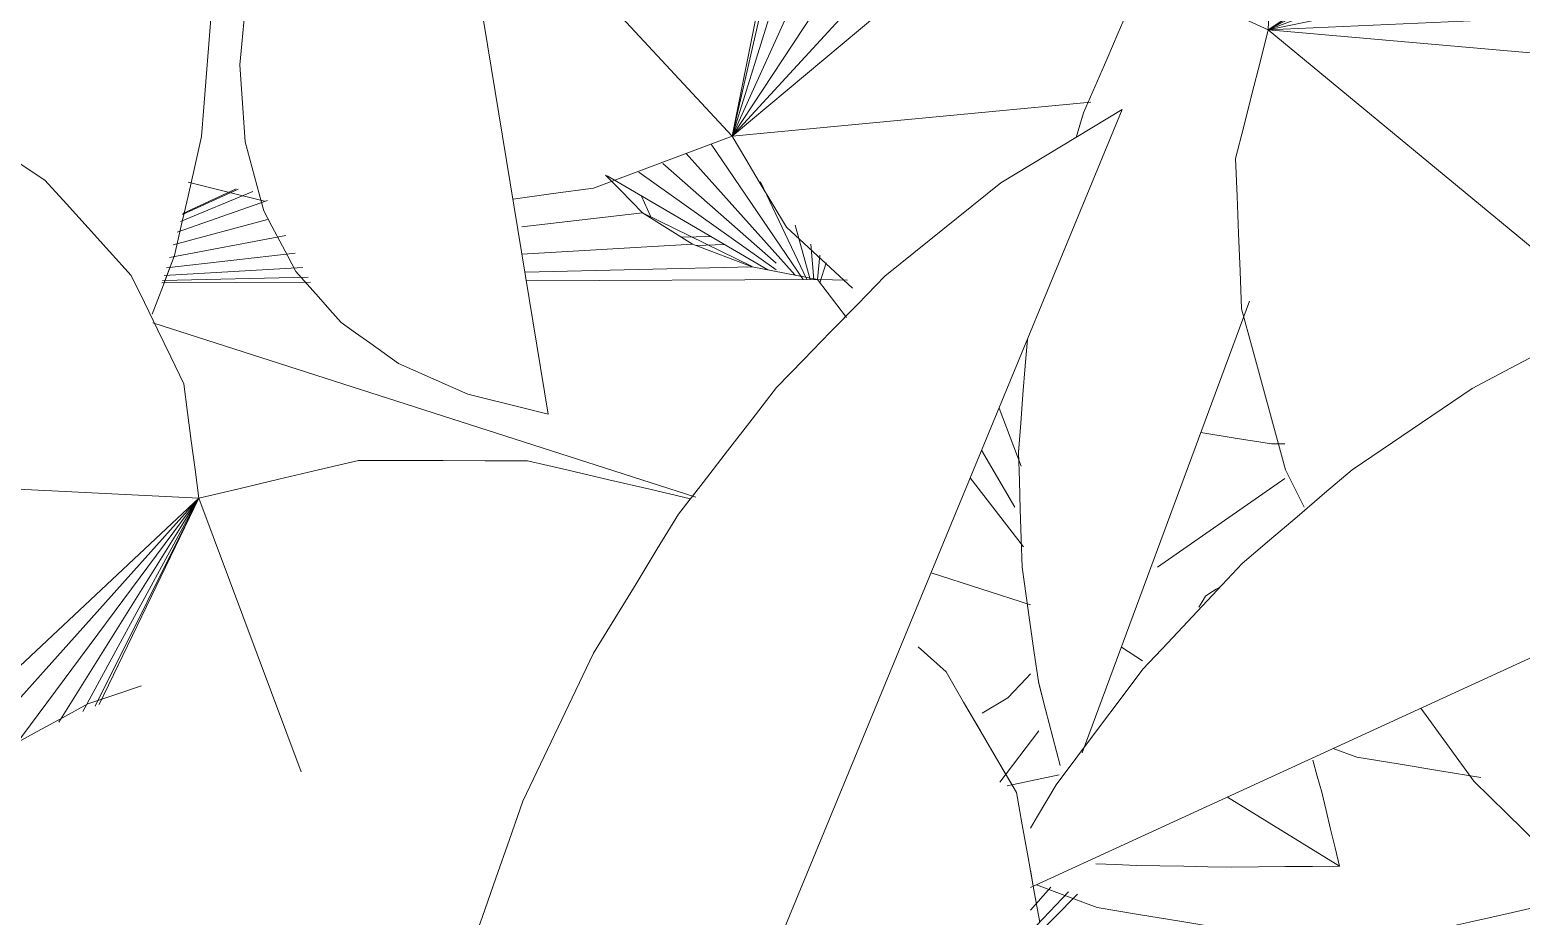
# Model space of a CAD drawing. Header units: metres. Extents: x -18.34 to -13.25, y -25.49 to -16.26.
# Drawn here: x -14.55651 to -14.50754, y -21.28643 to -21.25731 of the extents above; entities that cross this region are included whole.
import ezdxf

# ---------------------------------------------------------------- set-up
doc = ezdxf.new("R2010")
doc.units = ezdxf.units.M
doc.layers.add('Importações nas famílias', color=7, linetype='Continuous', lineweight=5)
doc.layers.add('Vegetação', color=7, linetype='Continuous', lineweight=5)

# ---------------------------------------------------------------- blocks, each defined once
blk = doc.blocks.new('Planta_pergolado_12200 - plantas pergolado_skp_Component_17-V3415-Pavimento 02 - Executivo')
at = {"layer": 'Importações nas famílias', "color": 9}
for p, q in [((0.113839, 0.128224), (0.115534, 0.127208)), ((0.100143, 0.116153), (0.100017, 0.11701)), ((0.099937, 0.11567), (0.099817, 0.116563))]:
    blk.add_line(p, q, dxfattribs=at)
at = {"layer": 'Importações nas famílias', "color": 9, "flags": 128}
for points in [[(0.117068, 0.14549), (0.117465, 0.144332), (0.117861, 0.143175), (0.118257, 0.142017), (0.118654, 0.14086)], [(0.118654, 0.14086), (0.118824, 0.139582), (0.118994, 0.138304), (0.119165, 0.137026), (0.119335, 0.135749)], [(0.119335, 0.135749), (0.119264, 0.13446), (0.119194, 0.133171), (0.119123, 0.131881), (0.119052, 0.130592)], [(0.119052, 0.130592), (0.118747, 0.129402), (0.118558, 0.128665)]]:
    blk.add_lwpolyline(points, dxfattribs=at)
blk = doc.blocks.new('Planta_pergolado_12200 - plantas pergolado_skp_Component_16-V3416-Pavimento 02 - Executivo')
blk.add_blockref('Planta_pergolado_12200 - plantas pergolado_skp_Component_17-V3415-Pavimento 02 - Executivo', (0, 0))
blk = doc.blocks.new('Planta_pergolado_12200 - plantas pergolado_skp_Component_12-V51-Pavimento 02 - Executivo')
at = {"layer": 'Importações nas famílias', "color": 9}
blk.add_line((0.0994, 0.114648), (0.09881, 0.114312), dxfattribs=at)
blk = doc.blocks.new('Planta_pergolado_12200 - plantas pergolado_skp_Component_17-V3417-Pavimento 02 - Executivo')
at = {"layer": 'Importações nas famílias', "color": 9}
for p, q in [((0.113591, 0.138027), (0.113403, 0.137281)), ((0.105311, 0.134903), (0.108439, 0.131311)), ((0.111357, 0.131166), (0.111008, 0.130472)), ((0.109365, 0.124409), (0.110011, 0.12755)), ((0.106333, 0.125291), (0.108266, 0.127147)), ((0.112937, 0.127172), (0.113485, 0.126432)), ((0.105806, 0.126812), (0.104103, 0.12594)), ((0.105449, 0.125548), (0.107083, 0.126747)), ((0.100699, 0.120881), (0.100776, 0.11996)), ((0.100776, 0.11996), (0.101839, 0.120979)), ((0.100872, 0.120051), (0.100239, 0.120176)), ((0.100813, 0.119637), (0.09798, 0.117898)), ((0.100801, 0.119745), (0.099194, 0.119103)), ((0.100789, 0.119851), (0.099718, 0.119641)), ((0.100776, 0.11996), (0.100028, 0.11996)), ((0.100776, 0.11996), (0.100607, 0.117923)), ((0.100776, 0.11996), (0.101789, 0.111075)), ((0.096991, 0.11627), (0.100826, 0.119525)), ((0.100719, 0.119271), (0.097361, 0.115533)), ((0.097742, 0.114851), (0.100413, 0.118646)), ((0.09809, 0.114152), (0.100615, 0.118668)), ((0.100648, 0.118418), (0.09831, 0.113196)), ((0.099318, 0.114396), (0.100598, 0.117922)), ((0.100607, 0.117923), (0.100109, 0.116025)), ((0.101522, 0.111), (0.100607, 0.117923)), ((0.104307, 0.099803), (0.107835, 0.116966)), ((0.100109, 0.116025), (0.099318, 0.114396)), ((0.100986, 0.110852), (0.100109, 0.116025)), ((0.099318, 0.114396), (0.0987, 0.113646)), ((0.100146, 0.110755), (0.099318, 0.114396)), ((0.0987, 0.113646), (0.098287, 0.113145)), ((0.102829, 0.099985), (0.102114, 0.104198)), ((0.102983, 0.099956), (0.102396, 0.10439)), ((0.10254, 0.104487), (0.103058, 0.099942)), ((0.102584, 0.100031), (0.101701, 0.103918)), ((0.102253, 0.100093), (0.101195, 0.103575)), ((0.10146, 0.100242), (0.100192, 0.102896)), ((0.10186, 0.100167), (0.100767, 0.102959)), ((0.101121, 0.100306), (0.09996, 0.102423)), ((0.100869, 0.100353), (0.099939, 0.101904)), ((0.100902, 0.100347), (0.099942, 0.101965))]:
    blk.add_line(p, q, dxfattribs=at)
at = {"layer": 'Importações nas famílias', "color": 9, "flags": 128}
for points in [[(0.113797, 0.141887), (0.113729, 0.140615), (0.11366, 0.139321), (0.113591, 0.138027)], [(0.112129, 0.127781), (0.112287, 0.127662), (0.112937, 0.127172)]]:
    blk.add_lwpolyline(points, dxfattribs=at)
blk = doc.blocks.new('Planta_pergolado_12200 - plantas pergolado_skp_Component_16-V3418-Pavimento 02 - Executivo')
for name in ['Planta_pergolado_12200 - plantas pergolado_skp_Component_17-V3417-Pavimento 02 - Executivo', 'Planta_pergolado_12200 - plantas pergolado_skp_Component_12-V51-Pavimento 02 - Executivo']:
    blk.add_blockref(name, (0, 0))
blk = doc.blocks.new('Planta_pergolado_12200 - plantas pergolado_skp_Component_17-V3437-Pavimento 02 - Executivo')
at = {"layer": 'Importações nas famílias', "color": 9}
for p, q in [((0.140388, 0.120008), (0.14021, 0.121354)), ((0.140394, 0.121489), (0.14058, 0.119853)), ((0.139974, 0.12034), (0.139848, 0.121087))]:
    blk.add_line(p, q, dxfattribs=at)
blk = doc.blocks.new('Planta_pergolado_12200 - plantas pergolado_skp_Component_16-V3438-Pavimento 02 - Executivo')
blk.add_blockref('Planta_pergolado_12200 - plantas pergolado_skp_Component_17-V3437-Pavimento 02 - Executivo', (0, 0))
blk = doc.blocks.new('Planta_pergolado_12200 - plantas pergolado_skp_-V3447-Pavimento 02 - Executivo')
blk.add_blockref('Planta_pergolado_12200 - plantas pergolado_skp_Component_16-V3438-Pavimento 02 - Executivo', (0, 0))
blk = doc.blocks.new('Planta_pergolado_12200 - plantas pergolado_skp_-V3448-Pavimento 02 - Executivo')
at = {"xscale": 1.254472261797389, "yscale": 1.254472261797389, "zscale": 1.254472261797389, "rotation": 44.99999999999149}
blk.add_blockref('Planta_pergolado_12200 - plantas pergolado_skp_-V3447-Pavimento 02 - Executivo', (0.101937, -0.102346), dxfattribs=at)
for name in ['Planta_pergolado_12200 - plantas pergolado_skp_Component_16-V3416-Pavimento 02 - Executivo', 'Planta_pergolado_12200 - plantas pergolado_skp_Component_16-V3418-Pavimento 02 - Executivo']:
    blk.add_blockref(name, (0, 0))
blk = doc.blocks.new('Planta_pergolado_12200 - plantas pergolado_skp_-V3475-Pavimento 02 - Executivo')
at = {"rotation": 89.9999999999999}
blk.add_blockref('Planta_pergolado_12200 - plantas pergolado_skp_-V3448-Pavimento 02 - Executivo', (0.274037, 0.01573), dxfattribs=at)
blk = doc.blocks.new('Planta_pergolado_12200 - plantas pergolado_skp_Component_12-V228-Pavimento 02 - Executivo')
at = {"layer": 'Importações nas famílias', "color": 9}
blk.add_line((0.136683, 0.009609), (0.142207, 0.024787), dxfattribs=at)
at = {"layer": 'Importações nas famílias', "color": 9, "flags": 128}
for points in [[(0.137562, 0.029542), (0.136817, 0.028978), (0.136073, 0.028414), (0.135328, 0.02785)], [(0.135328, 0.02785), (0.134695, 0.027195), (0.134063, 0.02654), (0.13343, 0.025885), (0.132797, 0.02523)], [(0.132797, 0.02523), (0.132291, 0.024499), (0.131784, 0.023769), (0.131278, 0.023038), (0.130772, 0.022308)], [(0.130772, 0.022308), (0.130404, 0.021519), (0.130036, 0.02073)]]:
    blk.add_lwpolyline(points, dxfattribs=at)
blk = doc.blocks.new('Planta_pergolado_12200 - plantas pergolado_skp_Component_12-V3567-Pavimento 02 - Executivo')
at = {"layer": 'Importações nas famílias', "color": 9}
for p, q in [((0.144043, 0.043789), (0.143701, 0.043467)), ((0.144287, 0.043591), (0.144043, 0.043789))]:
    blk.add_line(p, q, dxfattribs=at)
at = {"layer": 'Importações nas famílias', "color": 9, "flags": 128}
blk.add_lwpolyline([(0.144889, 0.044131), (0.144466, 0.04396), (0.144043, 0.043789)], dxfattribs=at)
blk = doc.blocks.new('Planta_pergolado_12200 - plantas pergolado_skp_Component_16-V3568-Pavimento 02 - Executivo')
for name in ['Planta_pergolado_12200 - plantas pergolado_skp_Component_12-V3567-Pavimento 02 - Executivo', 'Planta_pergolado_12200 - plantas pergolado_skp_Component_12-V228-Pavimento 02 - Executivo']:
    blk.add_blockref(name, (0, 0))
blk = doc.blocks.new('Planta_pergolado_12200 - plantas pergolado_skp_-V3610-Pavimento 02 - Executivo')
blk.add_blockref('Planta_pergolado_12200 - plantas pergolado_skp_Component_16-V3568-Pavimento 02 - Executivo', (0, 0))
blk = doc.blocks.new('Planta_pergolado_12200 - plantas pergolado_skp_Component_12-V3612-Pavimento 02 - Executivo')
at = {"layer": 'Importações nas famílias', "color": 9}
blk.add_line((0.114472, 0.194732), (0.112094, 0.196441), dxfattribs=at)
at = {"layer": 'Importações nas famílias', "color": 9, "flags": 128}
for points in [[(0.104499, 0.190306), (0.105152, 0.190063), (0.105953, 0.189766)], [(0.105953, 0.189766), (0.106818, 0.189601), (0.107684, 0.189437), (0.108549, 0.189272), (0.109414, 0.189107)], [(0.116778, 0.189424), (0.11771, 0.189667), (0.118643, 0.189909)], [(0.113051, 0.188992), (0.113982, 0.1891), (0.114914, 0.189208), (0.115846, 0.189316), (0.116778, 0.189424)], [(0.109414, 0.189107), (0.110323, 0.189078), (0.111232, 0.189049), (0.112141, 0.189021), (0.113051, 0.188992)]]:
    blk.add_lwpolyline(points, dxfattribs=at)
blk = doc.blocks.new('Planta_pergolado_12200 - plantas pergolado_skp_Component_16-V3614-Pavimento 02 - Executivo')
blk.add_blockref('Planta_pergolado_12200 - plantas pergolado_skp_Component_12-V3612-Pavimento 02 - Executivo', (0, 0))
blk = doc.blocks.new('Planta_pergolado_12200 - plantas pergolado_skp_Component_12-V1675-Pavimento 02 - Executivo')
at = {"layer": 'Importações nas famílias', "color": 9}
for p, q in [((0.110174, 0.162272), (0.109399, 0.162122)), ((0.105986, 0.161063), (0.105163, 0.160706)), ((0.128963, 0.160037), (0.114607, 0.156428))]:
    blk.add_line(p, q, dxfattribs=at)
at = {"layer": 'Importações nas famílias', "color": 9, "flags": 128}
for points in [[(0.11998, 0.162987), (0.119094, 0.163012), (0.118208, 0.163038), (0.117321, 0.163064), (0.116508, 0.163087)], [(0.123491, 0.162494), (0.122613, 0.162617), (0.121736, 0.16274), (0.120858, 0.162863), (0.11998, 0.162987)], [(0.126928, 0.161615), (0.126069, 0.161835), (0.12521, 0.162055), (0.12435, 0.162274), (0.123491, 0.162494)], [(0.109399, 0.162122), (0.108546, 0.161857), (0.107693, 0.161592), (0.106839, 0.161328), (0.105986, 0.161063)], [(0.129423, 0.160675), (0.128591, 0.160989), (0.12776, 0.161302), (0.126928, 0.161615)]]:
    blk.add_lwpolyline(points, dxfattribs=at)
blk = doc.blocks.new('Planta_pergolado_12200 - plantas pergolado_skp_Component_17-V3616-Pavimento 02 - Executivo')
at = {"layer": 'Importações nas famílias', "color": 9}
for p, q in [((0.103031, 0.182256), (0.11128, 0.172783)), ((0.11128, 0.172783), (0.097358, 0.171534)), ((0.098031, 0.171211), (0.11128, 0.172783)), ((0.099232, 0.170424), (0.11128, 0.172783)), ((0.11128, 0.172783), (0.100263, 0.169174)), ((0.11128, 0.172783), (0.101054, 0.167544)), ((0.101796, 0.165826), (0.11128, 0.172783)), ((0.102899, 0.164741), (0.11128, 0.172783)), ((0.10905, 0.161934), (0.11128, 0.172783)), ((0.118893, 0.155276), (0.118846, 0.154877))]:
    blk.add_line(p, q, dxfattribs=at)
at = {"layer": 'Importações nas famílias', "color": 9, "flags": 128}
for points in [[(0.11449, 0.189254), (0.114641, 0.188123), (0.114812, 0.186853)], [(0.113929, 0.179264), (0.113626, 0.178058), (0.113323, 0.176851)], [(0.113323, 0.176851), (0.112813, 0.175834), (0.112302, 0.174817), (0.111791, 0.1738), (0.11128, 0.172783)], [(0.11128, 0.172783), (0.111931, 0.172293), (0.112581, 0.171803), (0.113231, 0.171313), (0.113881, 0.170823)], [(0.113881, 0.170823), (0.114429, 0.170083), (0.114977, 0.169343), (0.115525, 0.168604)], [(0.118783, 0.157478), (0.118836, 0.156411), (0.118893, 0.155276)]]:
    blk.add_lwpolyline(points, dxfattribs=at)
blk = doc.blocks.new('Planta_pergolado_12200 - plantas pergolado_skp_Component_16-V3617-Pavimento 02 - Executivo')
for name in ['Planta_pergolado_12200 - plantas pergolado_skp_Component_17-V3616-Pavimento 02 - Executivo', 'Planta_pergolado_12200 - plantas pergolado_skp_Component_12-V1675-Pavimento 02 - Executivo']:
    blk.add_blockref(name, (0, 0))
blk = doc.blocks.new('Planta_pergolado_12200 - plantas pergolado_skp_Component_12-V2709-Pavimento 02 - Executivo')
at = {"layer": 'Importações nas famílias', "color": 9}
blk.add_line((0.129834, 0.155449), (0.131576, 0.151798), dxfattribs=at)
at = {"layer": 'Importações nas famílias', "color": 9, "flags": 128}
for points in [[(0.130227, 0.162218), (0.130057, 0.161703), (0.129886, 0.161187), (0.129715, 0.160672)], [(0.132232, 0.158018), (0.132271, 0.158638), (0.132309, 0.159259)], [(0.13196, 0.155094), (0.132028, 0.155825), (0.132096, 0.156556), (0.132164, 0.157287), (0.132232, 0.158018)], [(0.12377, 0.156796), (0.123687, 0.156694), (0.123605, 0.156592), (0.123522, 0.15649), (0.123439, 0.156388)], [(0.124126, 0.15696), (0.123948, 0.156878), (0.12377, 0.156796)], [(0.131576, 0.151798), (0.131672, 0.152622), (0.131768, 0.153446), (0.131864, 0.15427), (0.13196, 0.155094)], [(0.128428, 0.15297), (0.1289, 0.15278), (0.129371, 0.15259)], [(0.129371, 0.15259), (0.129922, 0.152392), (0.130474, 0.152194), (0.131025, 0.151996), (0.131576, 0.151798)]]:
    blk.add_lwpolyline(points, dxfattribs=at)
blk = doc.blocks.new('Planta_pergolado_12200 - plantas pergolado_skp_Component_16-V3629-Pavimento 02 - Executivo')
blk.add_blockref('Planta_pergolado_12200 - plantas pergolado_skp_Component_12-V2709-Pavimento 02 - Executivo', (0, 0))
blk = doc.blocks.new('Planta_pergolado_12200 - plantas pergolado_skp_Component_17-V3632-Pavimento 02 - Executivo')
at = {"layer": 'Importações nas famílias', "color": 9}
for p, q in [((0.124894, 0.201396), (0.12411, 0.187879)), ((0.136781, 0.198737), (0.12411, 0.187879)), ((0.135157, 0.195784), (0.12411, 0.187879)), ((0.12411, 0.187879), (0.132367, 0.192722)), ((0.12411, 0.187879), (0.131419, 0.191408)), ((0.131019, 0.190714), (0.12411, 0.187879)), ((0.13081, 0.190351), (0.12411, 0.187879)), ((0.12411, 0.187879), (0.130746, 0.190239)), ((0.132139, 0.183841), (0.12411, 0.187879)), ((0.126944, 0.164469), (0.126267, 0.165407))]:
    blk.add_line(p, q, dxfattribs=at)
at = {"layer": 'Importações nas famílias', "color": 9, "flags": 128}
for points in [[(0.114902, 0.193641), (0.114421, 0.19458), (0.113939, 0.195519), (0.113457, 0.196458), (0.112976, 0.197397)], [(0.117525, 0.19068), (0.11687, 0.19142), (0.116214, 0.19216), (0.115558, 0.192901), (0.114902, 0.193641)], [(0.120666, 0.188714), (0.119881, 0.189206), (0.119096, 0.189697), (0.118311, 0.190188), (0.117525, 0.19068)], [(0.12411, 0.187879), (0.123249, 0.188088), (0.122388, 0.188296), (0.121527, 0.188505), (0.120666, 0.188714)], [(0.122431, 0.183118), (0.122851, 0.184309), (0.123271, 0.185499), (0.123691, 0.186689), (0.12411, 0.187879)], [(0.121877, 0.177962), (0.122016, 0.179251), (0.122154, 0.18054), (0.122293, 0.181829), (0.122431, 0.183118)], [(0.122496, 0.172851), (0.122341, 0.174129), (0.122187, 0.175407), (0.122032, 0.176684), (0.121877, 0.177962)], [(0.130394, 0.161914), (0.129532, 0.162553), (0.128669, 0.163191), (0.127807, 0.16383), (0.126944, 0.164469)], [(0.134288, 0.160775), (0.133315, 0.16106), (0.132341, 0.161345), (0.131368, 0.161629), (0.130394, 0.161914)]]:
    blk.add_lwpolyline(points, dxfattribs=at)
blk = doc.blocks.new('Planta_pergolado_12200 - plantas pergolado_skp_Component_16-V3633-Pavimento 02 - Executivo')
blk.add_blockref('Planta_pergolado_12200 - plantas pergolado_skp_Component_17-V3632-Pavimento 02 - Executivo', (0, 0))
blk = doc.blocks.new('Planta_pergolado_12200 - plantas pergolado_skp_Component_12-V3642-Pavimento 02 - Executivo')
at = {"layer": 'Importações nas famílias', "color": 9}
blk.add_line((0.130227, 0.162218), (0.130057, 0.161703), dxfattribs=at)
at = {"layer": 'Importações nas famílias', "color": 9, "flags": 128}
for points in [[(0.132232, 0.158018), (0.132271, 0.158638), (0.132309, 0.159259)], [(0.13196, 0.155094), (0.132028, 0.155825), (0.132096, 0.156556), (0.132164, 0.157287), (0.132232, 0.158018)], [(0.12377, 0.156796), (0.123687, 0.156694), (0.123605, 0.156592), (0.123522, 0.15649), (0.123439, 0.156388)], [(0.124126, 0.15696), (0.123948, 0.156878), (0.12377, 0.156796)], [(0.131771, 0.153473), (0.131864, 0.15427), (0.13196, 0.155094)]]:
    blk.add_lwpolyline(points, dxfattribs=at)
blk = doc.blocks.new('Planta_pergolado_12200 - plantas pergolado_skp_Component_16-V3645-Pavimento 02 - Executivo')
blk.add_blockref('Planta_pergolado_12200 - plantas pergolado_skp_Component_12-V3642-Pavimento 02 - Executivo', (0, 0))
blk = doc.blocks.new('Planta_pergolado_12200 - plantas pergolado_skp_Component_17-V3647-Pavimento 02 - Executivo')
at = {"layer": 'Importações nas famílias', "color": 9}
blk.add_line((0.126944, 0.164469), (0.126267, 0.165407), dxfattribs=at)
at = {"layer": 'Importações nas famílias', "color": 9, "flags": 128}
for points in [[(0.114902, 0.193641), (0.114421, 0.19458), (0.113939, 0.195519), (0.113457, 0.196458), (0.112976, 0.197397)], [(0.117525, 0.19068), (0.11687, 0.19142), (0.116214, 0.19216), (0.115558, 0.192901), (0.114902, 0.193641)], [(0.120666, 0.188714), (0.119881, 0.189206), (0.119096, 0.189697), (0.118311, 0.190188), (0.117525, 0.19068)], [(0.122388, 0.188296), (0.121527, 0.188505), (0.120666, 0.188714)], [(0.122431, 0.183118), (0.122851, 0.184309), (0.123271, 0.185499)], [(0.121877, 0.177962), (0.122016, 0.179251), (0.122154, 0.18054), (0.122293, 0.181829), (0.122431, 0.183118)], [(0.122496, 0.172851), (0.122341, 0.174129), (0.122187, 0.175407), (0.122032, 0.176684), (0.121877, 0.177962)], [(0.128629, 0.163221), (0.127807, 0.16383), (0.126944, 0.164469)], [(0.130394, 0.161914), (0.129532, 0.162553), (0.128669, 0.163191)], [(0.132341, 0.161345), (0.131368, 0.161629), (0.130394, 0.161914)], [(0.134288, 0.160775), (0.133315, 0.16106), (0.132726, 0.161232)]]:
    blk.add_lwpolyline(points, dxfattribs=at)
blk = doc.blocks.new('Planta_pergolado_12200 - plantas pergolado_skp_Component_16-V3648-Pavimento 02 - Executivo')
blk.add_blockref('Planta_pergolado_12200 - plantas pergolado_skp_Component_17-V3647-Pavimento 02 - Executivo', (0, 0))
blk = doc.blocks.new('Planta_pergolado_12200 - plantas pergolado_skp_Component_12-V3657-Pavimento 02 - Executivo')
at = {"layer": 'Importações nas famílias', "color": 9}
blk.add_line((0.166193, 0.130883), (0.128638, 0.121442), dxfattribs=at)
at = {"layer": 'Importações nas famílias', "color": 9, "flags": 128}
for points in [[(0.153631, 0.133927), (0.152746, 0.133854), (0.151861, 0.133782), (0.150976, 0.13371), (0.150091, 0.133637)], [(0.157176, 0.133824), (0.15629, 0.13385), (0.155404, 0.133875), (0.154517, 0.133901), (0.153631, 0.133927)], [(0.160687, 0.133331), (0.159809, 0.133454), (0.158932, 0.133578), (0.158054, 0.133701), (0.157176, 0.133824)], [(0.150091, 0.133637), (0.149217, 0.133468), (0.148343, 0.133298), (0.147469, 0.133129), (0.146595, 0.132959)], [(0.164124, 0.132453), (0.163265, 0.132672), (0.162406, 0.132892), (0.161546, 0.133112), (0.160687, 0.133331)], [(0.165282, 0.132017), (0.164956, 0.13214), (0.164124, 0.132453)]]:
    blk.add_lwpolyline(points, dxfattribs=at)
blk = doc.blocks.new('Planta_pergolado_12200 - plantas pergolado_skp_Component_17-V3658-Pavimento 02 - Executivo')
at = {"layer": 'Importações nas famílias', "color": 9}
for p, q in [((0.138895, 0.154624), (0.148476, 0.143621)), ((0.148476, 0.143621), (0.133939, 0.142316)), ((0.135227, 0.142048), (0.148476, 0.143621)), ((0.136428, 0.141262), (0.148476, 0.143621)), ((0.148476, 0.143621), (0.137459, 0.140012)), ((0.148476, 0.143621), (0.13825, 0.138382)), ((0.138825, 0.136541), (0.148476, 0.143621)), ((0.139334, 0.134849), (0.148476, 0.143621)), ((0.146246, 0.132771), (0.148476, 0.143621)), ((0.154901, 0.134948), (0.155124, 0.13395))]:
    blk.add_line(p, q, dxfattribs=at)
at = {"layer": 'Importações nas famílias', "color": 9, "flags": 128}
for points in [[(0.15052, 0.147688), (0.150009, 0.146671), (0.149498, 0.145655), (0.148987, 0.144638), (0.148476, 0.143621)], [(0.148476, 0.143621), (0.149127, 0.143131), (0.149777, 0.14264), (0.150427, 0.14215), (0.151077, 0.14166)], [(0.151077, 0.14166), (0.151625, 0.14092), (0.152173, 0.140181), (0.152721, 0.139441), (0.153269, 0.138702)], [(0.153269, 0.138702), (0.153677, 0.137763), (0.154085, 0.136825), (0.154493, 0.135886), (0.154901, 0.134948)], [(0.155979, 0.128316), (0.156032, 0.127249), (0.156089, 0.126113)], [(0.156089, 0.126113), (0.155958, 0.124994), (0.155826, 0.123874), (0.155695, 0.122754), (0.155564, 0.121635)]]:
    blk.add_lwpolyline(points, dxfattribs=at)
blk = doc.blocks.new('Planta_pergolado_12200 - plantas pergolado_skp_Component_16-V3659-Pavimento 02 - Executivo')
for name in ['Planta_pergolado_12200 - plantas pergolado_skp_Component_17-V3658-Pavimento 02 - Executivo', 'Planta_pergolado_12200 - plantas pergolado_skp_Component_12-V3657-Pavimento 02 - Executivo']:
    blk.add_blockref(name, (0, 0))
blk = doc.blocks.new('Planta_pergolado_12200 - plantas pergolado_skp_Component_12-V271-Pavimento 02 - Executivo')
at = {"layer": 'Importações nas famílias', "color": 9}
blk.add_line((0.152486, 0.144338), (0.184209, 0.126916), dxfattribs=at)
at = {"layer": 'Importações nas famílias', "color": 9, "flags": 128}
for points in [[(0.155929, 0.1448), (0.155068, 0.144684), (0.154207, 0.144569), (0.153347, 0.144453), (0.152486, 0.144338)], [(0.159582, 0.144799), (0.158669, 0.144799), (0.157755, 0.144799), (0.156842, 0.144799), (0.155929, 0.1448)], [(0.16336, 0.144334), (0.162416, 0.14445), (0.161471, 0.144566), (0.160527, 0.144682), (0.159582, 0.144799)], [(0.167175, 0.143418), (0.166221, 0.143647), (0.165267, 0.143876), (0.164314, 0.144105), (0.16336, 0.144334)], [(0.170936, 0.14207), (0.169995, 0.142407), (0.169055, 0.142744), (0.168115, 0.143081), (0.167175, 0.143418)], [(0.174555, 0.140324), (0.17365, 0.140761), (0.172745, 0.141197), (0.17184, 0.141634), (0.170936, 0.14207)], [(0.177948, 0.138219), (0.1771, 0.138746), (0.176251, 0.139272), (0.175403, 0.139798), (0.174555, 0.140324)]]:
    blk.add_lwpolyline(points, dxfattribs=at)
blk = doc.blocks.new('Planta_pergolado_12200 - plantas pergolado_skp_Component_16-V3665-Pavimento 02 - Executivo')
blk.add_blockref('Planta_pergolado_12200 - plantas pergolado_skp_Component_12-V271-Pavimento 02 - Executivo', (0, 0))
blk = doc.blocks.new('Planta_pergolado_12200 - plantas pergolado_skp_Component_12-V3668-Pavimento 02 - Executivo')
at = {"layer": 'Importações nas famílias', "color": 9}
for p, q in [((0.157176, 0.133824), (0.15629, 0.13385)), ((0.13754, 0.129136), (0.13695, 0.128801))]:
    blk.add_line(p, q, dxfattribs=at)
at = {"layer": 'Importações nas famílias', "color": 9, "flags": 128}
for points in [[(0.160687, 0.133331), (0.159809, 0.133454), (0.158932, 0.133578), (0.158054, 0.133701), (0.157176, 0.133824)], [(0.162406, 0.132892), (0.161546, 0.133112), (0.160687, 0.133331)], [(0.16381, 0.132533), (0.163265, 0.132672), (0.162519, 0.132863)]]:
    blk.add_lwpolyline(points, dxfattribs=at)
blk = doc.blocks.new('Planta_pergolado_12200 - plantas pergolado_skp_Component_17-V3670-Pavimento 02 - Executivo')
at = {"layer": 'Importações nas famílias', "color": 9}
blk.add_line((0.154901, 0.134948), (0.155124, 0.13395), dxfattribs=at)
at = {"layer": 'Importações nas famílias', "color": 9, "flags": 128}
for points in [[(0.149777, 0.14264), (0.150427, 0.14215), (0.151077, 0.14166)], [(0.151077, 0.14166), (0.151625, 0.14092), (0.152173, 0.140181), (0.152721, 0.139441), (0.153269, 0.138702)], [(0.153269, 0.138702), (0.153677, 0.137763), (0.154085, 0.136825), (0.154493, 0.135886), (0.154901, 0.134948)], [(0.155979, 0.128316), (0.156032, 0.127249), (0.156089, 0.126113)], [(0.156089, 0.126113), (0.155958, 0.124994), (0.155828, 0.123886)]]:
    blk.add_lwpolyline(points, dxfattribs=at)
blk = doc.blocks.new('Planta_pergolado_12200 - plantas pergolado_skp_Component_16-V3671-Pavimento 02 - Executivo')
for name in ['Planta_pergolado_12200 - plantas pergolado_skp_Component_17-V3670-Pavimento 02 - Executivo', 'Planta_pergolado_12200 - plantas pergolado_skp_Component_12-V3668-Pavimento 02 - Executivo']:
    blk.add_blockref(name, (0, 0))
blk = doc.blocks.new('Planta_pergolado_12200 - plantas pergolado_skp_Component_12-V3680-Pavimento 02 - Executivo')
at = {"layer": 'Importações nas famílias', "color": 9, "flags": 128}
for points in [[(0.155929, 0.1448), (0.155068, 0.144684), (0.154207, 0.144569)], [(0.159582, 0.144799), (0.158669, 0.144799), (0.157755, 0.144799), (0.156842, 0.144799), (0.155929, 0.1448)], [(0.16336, 0.144334), (0.162416, 0.14445), (0.161471, 0.144566), (0.160527, 0.144682), (0.159582, 0.144799)], [(0.166952, 0.143471), (0.166221, 0.143647), (0.165267, 0.143876), (0.164314, 0.144105), (0.16336, 0.144334)]]:
    blk.add_lwpolyline(points, dxfattribs=at)
blk = doc.blocks.new('Planta_pergolado_12200 - plantas pergolado_skp_Component_16-V3682-Pavimento 02 - Executivo')
blk.add_blockref('Planta_pergolado_12200 - plantas pergolado_skp_Component_12-V3680-Pavimento 02 - Executivo', (0, 0))
blk = doc.blocks.new('Planta_pergolado_12200 - plantas pergolado_skp_-V3686-Pavimento 02 - Executivo')
for name in ['Planta_pergolado_12200 - plantas pergolado_skp_Component_16-V3659-Pavimento 02 - Executivo', 'Planta_pergolado_12200 - plantas pergolado_skp_Component_16-V3671-Pavimento 02 - Executivo', 'Planta_pergolado_12200 - plantas pergolado_skp_Component_16-V3665-Pavimento 02 - Executivo', 'Planta_pergolado_12200 - plantas pergolado_skp_Component_16-V3682-Pavimento 02 - Executivo']:
    blk.add_blockref(name, (0, 0))
blk = doc.blocks.new('Planta_pergolado_12200 - plantas pergolado_skp_-V3687-Pavimento 02 - Executivo')
for name in ['Planta_pergolado_12200 - plantas pergolado_skp_Component_16-V3614-Pavimento 02 - Executivo', 'Planta_pergolado_12200 - plantas pergolado_skp_Component_16-V3633-Pavimento 02 - Executivo', 'Planta_pergolado_12200 - plantas pergolado_skp_Component_16-V3648-Pavimento 02 - Executivo', 'Planta_pergolado_12200 - plantas pergolado_skp_Component_16-V3629-Pavimento 02 - Executivo', 'Planta_pergolado_12200 - plantas pergolado_skp_Component_16-V3645-Pavimento 02 - Executivo', 'Planta_pergolado_12200 - plantas pergolado_skp_Component_16-V3617-Pavimento 02 - Executivo']:
    blk.add_blockref(name, (0, 0))
at = {"xscale": 1.254472261797389, "yscale": 1.254472261797389, "zscale": 1.254472261797389, "rotation": 44.99999999999149}
blk.add_blockref('Planta_pergolado_12200 - plantas pergolado_skp_-V3686-Pavimento 02 - Executivo', (0.101937, -0.102346), dxfattribs=at)
blk = doc.blocks.new('Planta_pergolado_12200 - plantas pergolado_skp_Component_12-V3737-Pavimento 02 - Executivo')
at = {"layer": 'Importações nas famílias', "color": 9}
for p, q in [((0.11771, 0.189667), (0.118643, 0.189909)), ((0.116778, 0.189424), (0.117668, 0.189656))]:
    blk.add_line(p, q, dxfattribs=at)
at = {"layer": 'Importações nas famílias', "color": 9, "flags": 128}
blk.add_lwpolyline([(0.114914, 0.189208), (0.115846, 0.189316), (0.116778, 0.189424)], dxfattribs=at)
blk = doc.blocks.new('Planta_pergolado_12200 - plantas pergolado_skp_Component_16-V3739-Pavimento 02 - Executivo')
blk.add_blockref('Planta_pergolado_12200 - plantas pergolado_skp_Component_12-V3737-Pavimento 02 - Executivo', (0, 0))
blk = doc.blocks.new('Planta_pergolado_12200 - plantas pergolado_skp_Component_12-V9-Pavimento 02 - Executivo')
at = {"layer": 'Importações nas famílias', "color": 9, "flags": 128}
blk.add_lwpolyline([(0.201591, 0.160989), (0.20076, 0.161302), (0.199945, 0.161609)], dxfattribs=at)
blk = doc.blocks.new('Planta_pergolado_12200 - plantas pergolado_skp_Component_16-V11-Pavimento 02 - Executivo')
blk.add_blockref('Planta_pergolado_12200 - plantas pergolado_skp_Component_12-V9-Pavimento 02 - Executivo', (0, 0))
blk = doc.blocks.new('Planta_pergolado_12200 - plantas pergolado_skp_Component_12-V3747-Pavimento 02 - Executivo')
at = {"layer": 'Importações nas famílias', "color": 9}
blk.add_line((0.130227, 0.162218), (0.130057, 0.161703), dxfattribs=at)
at = {"layer": 'Importações nas famílias', "color": 9, "flags": 128}
for points in [[(0.132232, 0.158018), (0.132271, 0.158638), (0.132309, 0.159259)], [(0.13196, 0.155094), (0.132028, 0.155825), (0.132096, 0.156556), (0.132164, 0.157287), (0.132232, 0.158018)], [(0.131771, 0.153473), (0.131864, 0.15427), (0.13196, 0.155094)]]:
    blk.add_lwpolyline(points, dxfattribs=at)
blk = doc.blocks.new('Planta_pergolado_12200 - plantas pergolado_skp_Component_16-V3749-Pavimento 02 - Executivo')
blk.add_blockref('Planta_pergolado_12200 - plantas pergolado_skp_Component_12-V3747-Pavimento 02 - Executivo', (0, 0))
blk = doc.blocks.new('Planta_pergolado_12200 - plantas pergolado_skp_Component_17-V3750-Pavimento 02 - Executivo')
at = {"layer": 'Importações nas famílias', "color": 9}
for p, q in [((0.126944, 0.164469), (0.126267, 0.165407)), ((0.134288, 0.160775), (0.133315, 0.16106))]:
    blk.add_line(p, q, dxfattribs=at)
at = {"layer": 'Importações nas famílias', "color": 9, "flags": 128}
for points in [[(0.120666, 0.188714), (0.119881, 0.189206), (0.119096, 0.189697)], [(0.122388, 0.188296), (0.121527, 0.188505), (0.120666, 0.188714)], [(0.122431, 0.183118), (0.122851, 0.184309), (0.123271, 0.185499)], [(0.121877, 0.177962), (0.122016, 0.179251), (0.122154, 0.18054), (0.122293, 0.181829), (0.122431, 0.183118)], [(0.122496, 0.172851), (0.122341, 0.174129), (0.122187, 0.175407), (0.122032, 0.176684), (0.121877, 0.177962)], [(0.128629, 0.163221), (0.127807, 0.16383), (0.126944, 0.164469)], [(0.130266, 0.162009), (0.129532, 0.162553), (0.128669, 0.163191)]]:
    blk.add_lwpolyline(points, dxfattribs=at)
blk = doc.blocks.new('Planta_pergolado_12200 - plantas pergolado_skp_Component_16-V3751-Pavimento 02 - Executivo')
blk.add_blockref('Planta_pergolado_12200 - plantas pergolado_skp_Component_17-V3750-Pavimento 02 - Executivo', (0, 0))
blk = doc.blocks.new('Planta_pergolado_12200 - plantas pergolado_skp_Component_12-V1824-Pavimento 02 - Executivo')
at = {"layer": 'Importações nas famílias', "color": 9}
for p, q in [((0.138717, 0.130209), (0.138164, 0.130248)), ((0.142166, 0.129049), (0.141501, 0.129399))]:
    blk.add_line(p, q, dxfattribs=at)
at = {"layer": 'Importações nas famílias', "color": 9, "flags": 128}
blk.add_lwpolyline([(0.141501, 0.129399), (0.140805, 0.129602), (0.140109, 0.129804), (0.139413, 0.130007), (0.138717, 0.130209)], dxfattribs=at)
blk = doc.blocks.new('Planta_pergolado_12200 - plantas pergolado_skp_Component_12-V463-Pavimento 02 - Executivo')
at = {"layer": 'Importações nas famílias', "color": 9}
blk.add_line((0.130227, 0.162218), (0.130057, 0.161703), dxfattribs=at)
blk = doc.blocks.new('Planta_pergolado_12200 - plantas pergolado_skp_Component_17-V2824-Pavimento 02 - Executivo')
at = {"layer": 'Importações nas famílias', "color": 9}
blk.add_line((0.14174, 0.162354), (0.141893, 0.163037), dxfattribs=at)
at = {"layer": 'Importações nas famílias', "color": 9, "flags": 128}
for points in [[(0.141171, 0.159817), (0.141412, 0.16089), (0.141652, 0.161964)], [(0.140945, 0.155276), (0.141002, 0.156411), (0.141058, 0.157546), (0.141115, 0.158682), (0.141171, 0.159817)], [(0.14147, 0.150797), (0.141339, 0.151917), (0.141208, 0.153037), (0.141077, 0.154156), (0.140945, 0.155276)], [(0.142091, 0.148742), (0.141781, 0.14977), (0.14147, 0.150797)], [(0.142711, 0.146686), (0.142401, 0.147714), (0.142171, 0.148475)], [(0.144583, 0.143223), (0.144115, 0.144088), (0.143647, 0.144954), (0.143179, 0.14582), (0.142711, 0.146686)], [(0.14577, 0.141933), (0.145176, 0.142578), (0.144583, 0.143223)]]:
    blk.add_lwpolyline(points, dxfattribs=at)
blk = doc.blocks.new('Planta_pergolado_12200 - plantas pergolado_skp_Component_16-V2828-Pavimento 02 - Executivo')
for name in ['Planta_pergolado_12200 - plantas pergolado_skp_Component_17-V2824-Pavimento 02 - Executivo', 'Planta_pergolado_12200 - plantas pergolado_skp_Component_12-V463-Pavimento 02 - Executivo', 'Planta_pergolado_12200 - plantas pergolado_skp_Component_12-V1824-Pavimento 02 - Executivo']:
    blk.add_blockref(name, (0, 0))
blk = doc.blocks.new('Planta_pergolado_12200 - plantas pergolado_skp_Component_16-V3754-Pavimento 02 - Executivo')
blk.add_blockref('Planta_pergolado_12200 - plantas pergolado_skp_Component_17-V3750-Pavimento 02 - Executivo', (0, 0))
blk = doc.blocks.new('Planta_pergolado_12200 - plantas pergolado_skp_Component_12-V3758-Pavimento 02 - Executivo')
at = {"layer": 'Importações nas famílias', "color": 9}
blk.add_line((0.157176, 0.133824), (0.15629, 0.13385), dxfattribs=at)
at = {"layer": 'Importações nas famílias', "color": 9, "flags": 128}
for points in [[(0.160687, 0.133331), (0.159809, 0.133454), (0.158932, 0.133578), (0.158054, 0.133701), (0.157176, 0.133824)], [(0.162406, 0.132892), (0.161546, 0.133112), (0.160687, 0.133331)]]:
    blk.add_lwpolyline(points, dxfattribs=at)
blk = doc.blocks.new('Planta_pergolado_12200 - plantas pergolado_skp_Component_17-V3760-Pavimento 02 - Executivo')
at = {"layer": 'Importações nas famílias', "color": 9, "flags": 128}
blk.add_lwpolyline([(0.156089, 0.126113), (0.155958, 0.124994), (0.155828, 0.123886)], dxfattribs=at)
blk = doc.blocks.new('Planta_pergolado_12200 - plantas pergolado_skp_Component_16-V3761-Pavimento 02 - Executivo')
for name in ['Planta_pergolado_12200 - plantas pergolado_skp_Component_17-V3760-Pavimento 02 - Executivo', 'Planta_pergolado_12200 - plantas pergolado_skp_Component_12-V3758-Pavimento 02 - Executivo']:
    blk.add_blockref(name, (0, 0))
blk = doc.blocks.new('Planta_pergolado_12200 - plantas pergolado_skp_Component_16-V3765-Pavimento 02 - Executivo')
blk.add_blockref('Planta_pergolado_12200 - plantas pergolado_skp_Component_12-V3680-Pavimento 02 - Executivo', (0, 0))
blk = doc.blocks.new('Planta_pergolado_12200 - plantas pergolado_skp_Component_12-V3766-Pavimento 02 - Executivo')
at = {"layer": 'Importações nas famílias', "color": 9, "flags": 128}
blk.add_lwpolyline([(0.162406, 0.132892), (0.161546, 0.133112), (0.160687, 0.133331)], dxfattribs=at)
blk = doc.blocks.new('Planta_pergolado_12200 - plantas pergolado_skp_Component_17-V3767-Pavimento 02 - Executivo')
at = {"layer": 'Importações nas famílias', "color": 9, "flags": 128}
blk.add_lwpolyline([(0.156089, 0.126113), (0.155958, 0.124994), (0.155828, 0.123886)], dxfattribs=at)
blk = doc.blocks.new('Planta_pergolado_12200 - plantas pergolado_skp_Component_16-V3768-Pavimento 02 - Executivo')
for name in ['Planta_pergolado_12200 - plantas pergolado_skp_Component_17-V3767-Pavimento 02 - Executivo', 'Planta_pergolado_12200 - plantas pergolado_skp_Component_12-V3766-Pavimento 02 - Executivo']:
    blk.add_blockref(name, (0, 0))
blk = doc.blocks.new('Planta_pergolado_12200 - plantas pergolado_skp_Component_12-V3772-Pavimento 02 - Executivo')
at = {"layer": 'Importações nas famílias', "color": 9, "flags": 128}
for points in [[(0.16336, 0.144334), (0.162416, 0.14445), (0.161471, 0.144566), (0.160527, 0.144682)], [(0.166952, 0.143471), (0.166221, 0.143647), (0.165267, 0.143876), (0.164314, 0.144105), (0.16336, 0.144334)]]:
    blk.add_lwpolyline(points, dxfattribs=at)
blk = doc.blocks.new('Planta_pergolado_12200 - plantas pergolado_skp_Component_16-V3773-Pavimento 02 - Executivo')
blk.add_blockref('Planta_pergolado_12200 - plantas pergolado_skp_Component_12-V3772-Pavimento 02 - Executivo', (0, 0))
blk = doc.blocks.new('Planta_pergolado_12200 - plantas pergolado_skp_-V3779-Pavimento 02 - Executivo')
for name in ['Planta_pergolado_12200 - plantas pergolado_skp_Component_16-V3761-Pavimento 02 - Executivo', 'Planta_pergolado_12200 - plantas pergolado_skp_Component_16-V3768-Pavimento 02 - Executivo', 'Planta_pergolado_12200 - plantas pergolado_skp_Component_16-V3765-Pavimento 02 - Executivo', 'Planta_pergolado_12200 - plantas pergolado_skp_Component_16-V3773-Pavimento 02 - Executivo']:
    blk.add_blockref(name, (0, 0))
blk = doc.blocks.new('Planta_pergolado_12200 - plantas pergolado_skp_-V3780-Pavimento 02 - Executivo')
at = {"xscale": 1.254472261797389, "yscale": 1.254472261797389, "zscale": 1.254472261797389, "rotation": 44.99999999999149}
blk.add_blockref('Planta_pergolado_12200 - plantas pergolado_skp_-V3779-Pavimento 02 - Executivo', (0.101937, -0.102346), dxfattribs=at)
for name, p in [('Planta_pergolado_12200 - plantas pergolado_skp_Component_16-V3751-Pavimento 02 - Executivo', (0, 0)), ('Planta_pergolado_12200 - plantas pergolado_skp_Component_16-V3754-Pavimento 02 - Executivo', (0, 0)), ('Planta_pergolado_12200 - plantas pergolado_skp_Component_16-V3739-Pavimento 02 - Executivo', (0, 0)), ('Planta_pergolado_12200 - plantas pergolado_skp_Component_16-V3749-Pavimento 02 - Executivo', (0, 0)), ('Planta_pergolado_12200 - plantas pergolado_skp_Component_16-V2828-Pavimento 02 - Executivo', (0, 0)), ('Planta_pergolado_12200 - plantas pergolado_skp_Component_16-V11-Pavimento 02 - Executivo', (-0.073, 0))]:
    blk.add_blockref(name, p)
blk = doc.blocks.new('Planta_pergolado_12200 - plantas pergolado_skp_-V3781-Pavimento 02 - Executivo')
at = {"rotation": 89.9999999999999}
for name, p in [('Planta_pergolado_12200 - plantas pergolado_skp_-V3610-Pavimento 02 - Executivo', (0.52797, 0.01573)), ('Planta_pergolado_12200 - plantas pergolado_skp_-V3687-Pavimento 02 - Executivo', (0.696245, 0.01573)), ('Planta_pergolado_12200 - plantas pergolado_skp_-V3780-Pavimento 02 - Executivo', (0.696245, 0.01573))]:
    blk.add_blockref(name, p, dxfattribs=at)
blk = doc.blocks.new('Planta_pergolado_12200 - plantas pergolado_skp_Component_12-V3879-Pavimento 02 - Executivo')
at = {"layer": 'Importações nas famílias', "color": 9}
blk.add_line((-0.277482, -0.198032), (-0.250488, -0.193594), dxfattribs=at)
at = {"layer": 'Importações nas famílias', "color": 9, "flags": 128}
for points in [[(-0.268538, -0.188076), (-0.267905, -0.188033), (-0.267271, -0.18799), (-0.266638, -0.187947), (-0.266005, -0.187903)], [(-0.266005, -0.187903), (-0.265313, -0.187972), (-0.264621, -0.18804), (-0.26393, -0.188108), (-0.263238, -0.188176)], [(-0.27081, -0.188693), (-0.270242, -0.188539), (-0.269674, -0.188385), (-0.269106, -0.188231), (-0.268538, -0.188076)], [(-0.263238, -0.188176), (-0.262496, -0.188355), (-0.261754, -0.188534), (-0.261012, -0.188713), (-0.26027, -0.188892)], [(-0.25399, -0.188477), (-0.254712, -0.188638), (-0.255434, -0.188799), (-0.256156, -0.18896), (-0.256878, -0.189121)], [(-0.251696, -0.188269), (-0.25227, -0.188321), (-0.252843, -0.188373), (-0.253416, -0.188425), (-0.25399, -0.188477)], [(-0.250051, -0.188503), (-0.250463, -0.188445), (-0.250874, -0.188386), (-0.251285, -0.188328), (-0.251696, -0.188269)], [(-0.249613, -0.18881), (-0.249812, -0.188671), (-0.250051, -0.188503)], [(-0.272795, -0.189747), (-0.272299, -0.189484), (-0.271802, -0.18922), (-0.271306, -0.188957), (-0.27081, -0.188693)], [(-0.26027, -0.188892), (-0.259485, -0.18918), (-0.2587, -0.189468), (-0.257916, -0.189755), (-0.257131, -0.190043)], [(-0.249094, -0.189173), (-0.249333, -0.189006), (-0.249573, -0.188838)], [(-0.256878, -0.189121), (-0.257732, -0.189388), (-0.258399, -0.189596)], [(-0.248847, -0.190264), (-0.248908, -0.189991), (-0.24897, -0.189718), (-0.249032, -0.189446), (-0.249094, -0.189173)], [(-0.274472, -0.191227), (-0.274053, -0.190857), (-0.273633, -0.190487), (-0.273214, -0.190117), (-0.272795, -0.189747)], [(-0.257131, -0.190043), (-0.256313, -0.190436), (-0.255495, -0.190829), (-0.254677, -0.191223), (-0.253859, -0.191616)], [(-0.249315, -0.191749), (-0.249198, -0.191377), (-0.249081, -0.191006), (-0.248964, -0.190635), (-0.248847, -0.190264)], [(-0.275821, -0.193116), (-0.275484, -0.192643), (-0.275146, -0.192171), (-0.274809, -0.191699), (-0.274472, -0.191227)], [(-0.253859, -0.191616), (-0.253016, -0.19211), (-0.252173, -0.192605), (-0.25133, -0.193099), (-0.250488, -0.193594)], [(-0.250488, -0.193594), (-0.250194, -0.193132), (-0.249901, -0.192671), (-0.249608, -0.19221), (-0.249315, -0.191749)], [(-0.276828, -0.195392), (-0.276577, -0.194823), (-0.276325, -0.194254), (-0.276073, -0.193685), (-0.275821, -0.193116)], [(-0.277482, -0.198032), (-0.277319, -0.197372), (-0.277155, -0.196712), (-0.276992, -0.196052), (-0.276828, -0.195392)]]:
    blk.add_lwpolyline(points, dxfattribs=at)
blk = doc.blocks.new('Planta_pergolado_12200 - plantas pergolado_skp_Component_16-V3881-Pavimento 02 - Executivo')
blk.add_blockref('Planta_pergolado_12200 - plantas pergolado_skp_Component_12-V3879-Pavimento 02 - Executivo', (0, 0))
blk = doc.blocks.new('Planta_pergolado_12200 - plantas pergolado_skp_-V3895-Pavimento 02 - Executivo')
blk.add_blockref('Planta_pergolado_12200 - plantas pergolado_skp_Component_16-V3881-Pavimento 02 - Executivo', (0, 0))
blk = doc.blocks.new('Planta_pergolado_12200 - plantas pergolado_skp_-V3896-Pavimento 02 - Executivo')
blk.add_blockref('Planta_pergolado_12200 - plantas pergolado_skp_-V3895-Pavimento 02 - Executivo', (0, 0))
blk = doc.blocks.new('Planta_pergolado_12200 - plantas pergolado_skp_-V4061-Pavimento 02 - Executivo')
blk.add_blockref('Planta_pergolado_12200 - plantas pergolado_skp_-V3896-Pavimento 02 - Executivo', (0, 0))
blk = doc.blocks.new('Planta_pergolado_12200 - Planta_pergolado_12200-V4294-Pavimento 02 - Executivo')
blk.add_blockref('Planta_pergolado_12200 - plantas pergolado_skp_-V4061-Pavimento 02 - Executivo', (0, 0))
at = {"xscale": 1.068436298615139, "yscale": 1.068436298615139, "zscale": 1.068436298615139, "rotation": 83.79999999999607}
blk.add_blockref('Planta_pergolado_12200 - plantas pergolado_skp_-V3475-Pavimento 02 - Executivo', (-0.167087, -0.38397), dxfattribs=at)
at = {"extrusion": (0, 0, -1), "xscale": 1.068436298615139, "yscale": 1.068436298615139, "zscale": 1.068436298615139, "rotation": 276.200000000004}
blk.add_blockref('Planta_pergolado_12200 - plantas pergolado_skp_-V3781-Pavimento 02 - Executivo', (0.073046, 0.337289), dxfattribs=at)

msp = doc.modelspace()

# ---------------------------------------------------------------- block references
at = {"layer": 'Vegetação', "color": 9, "rotation": 89.99999999999997}
msp.add_blockref('Planta_pergolado_12200 - Planta_pergolado_12200-V4294-Pavimento 02 - Executivo', (-14.737518, -20.992449), dxfattribs=at)

doc.saveas('drawing.dxf')
